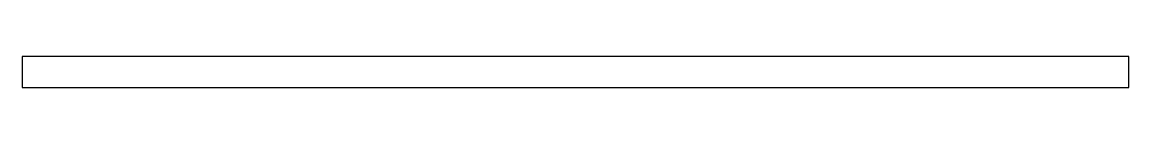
# Model space of a CAD drawing. Header units: metres. Extents: x -108 to 108, y 102 to 108.
import ezdxf

# ---------------------------------------------------------------- set-up
doc = ezdxf.new("R2010")
doc.units = ezdxf.units.M

msp = doc.modelspace()

# ---------------------------------------------------------------- linework, layer by layer
for p, q in [((108, 108), (-108, 108)), ((-108, 108), (-108, 102)), ((108, 102), (108, 108)), ((-108, 102), (108, 102))]:
    msp.add_line(p, q)

doc.saveas('drawing.dxf')
